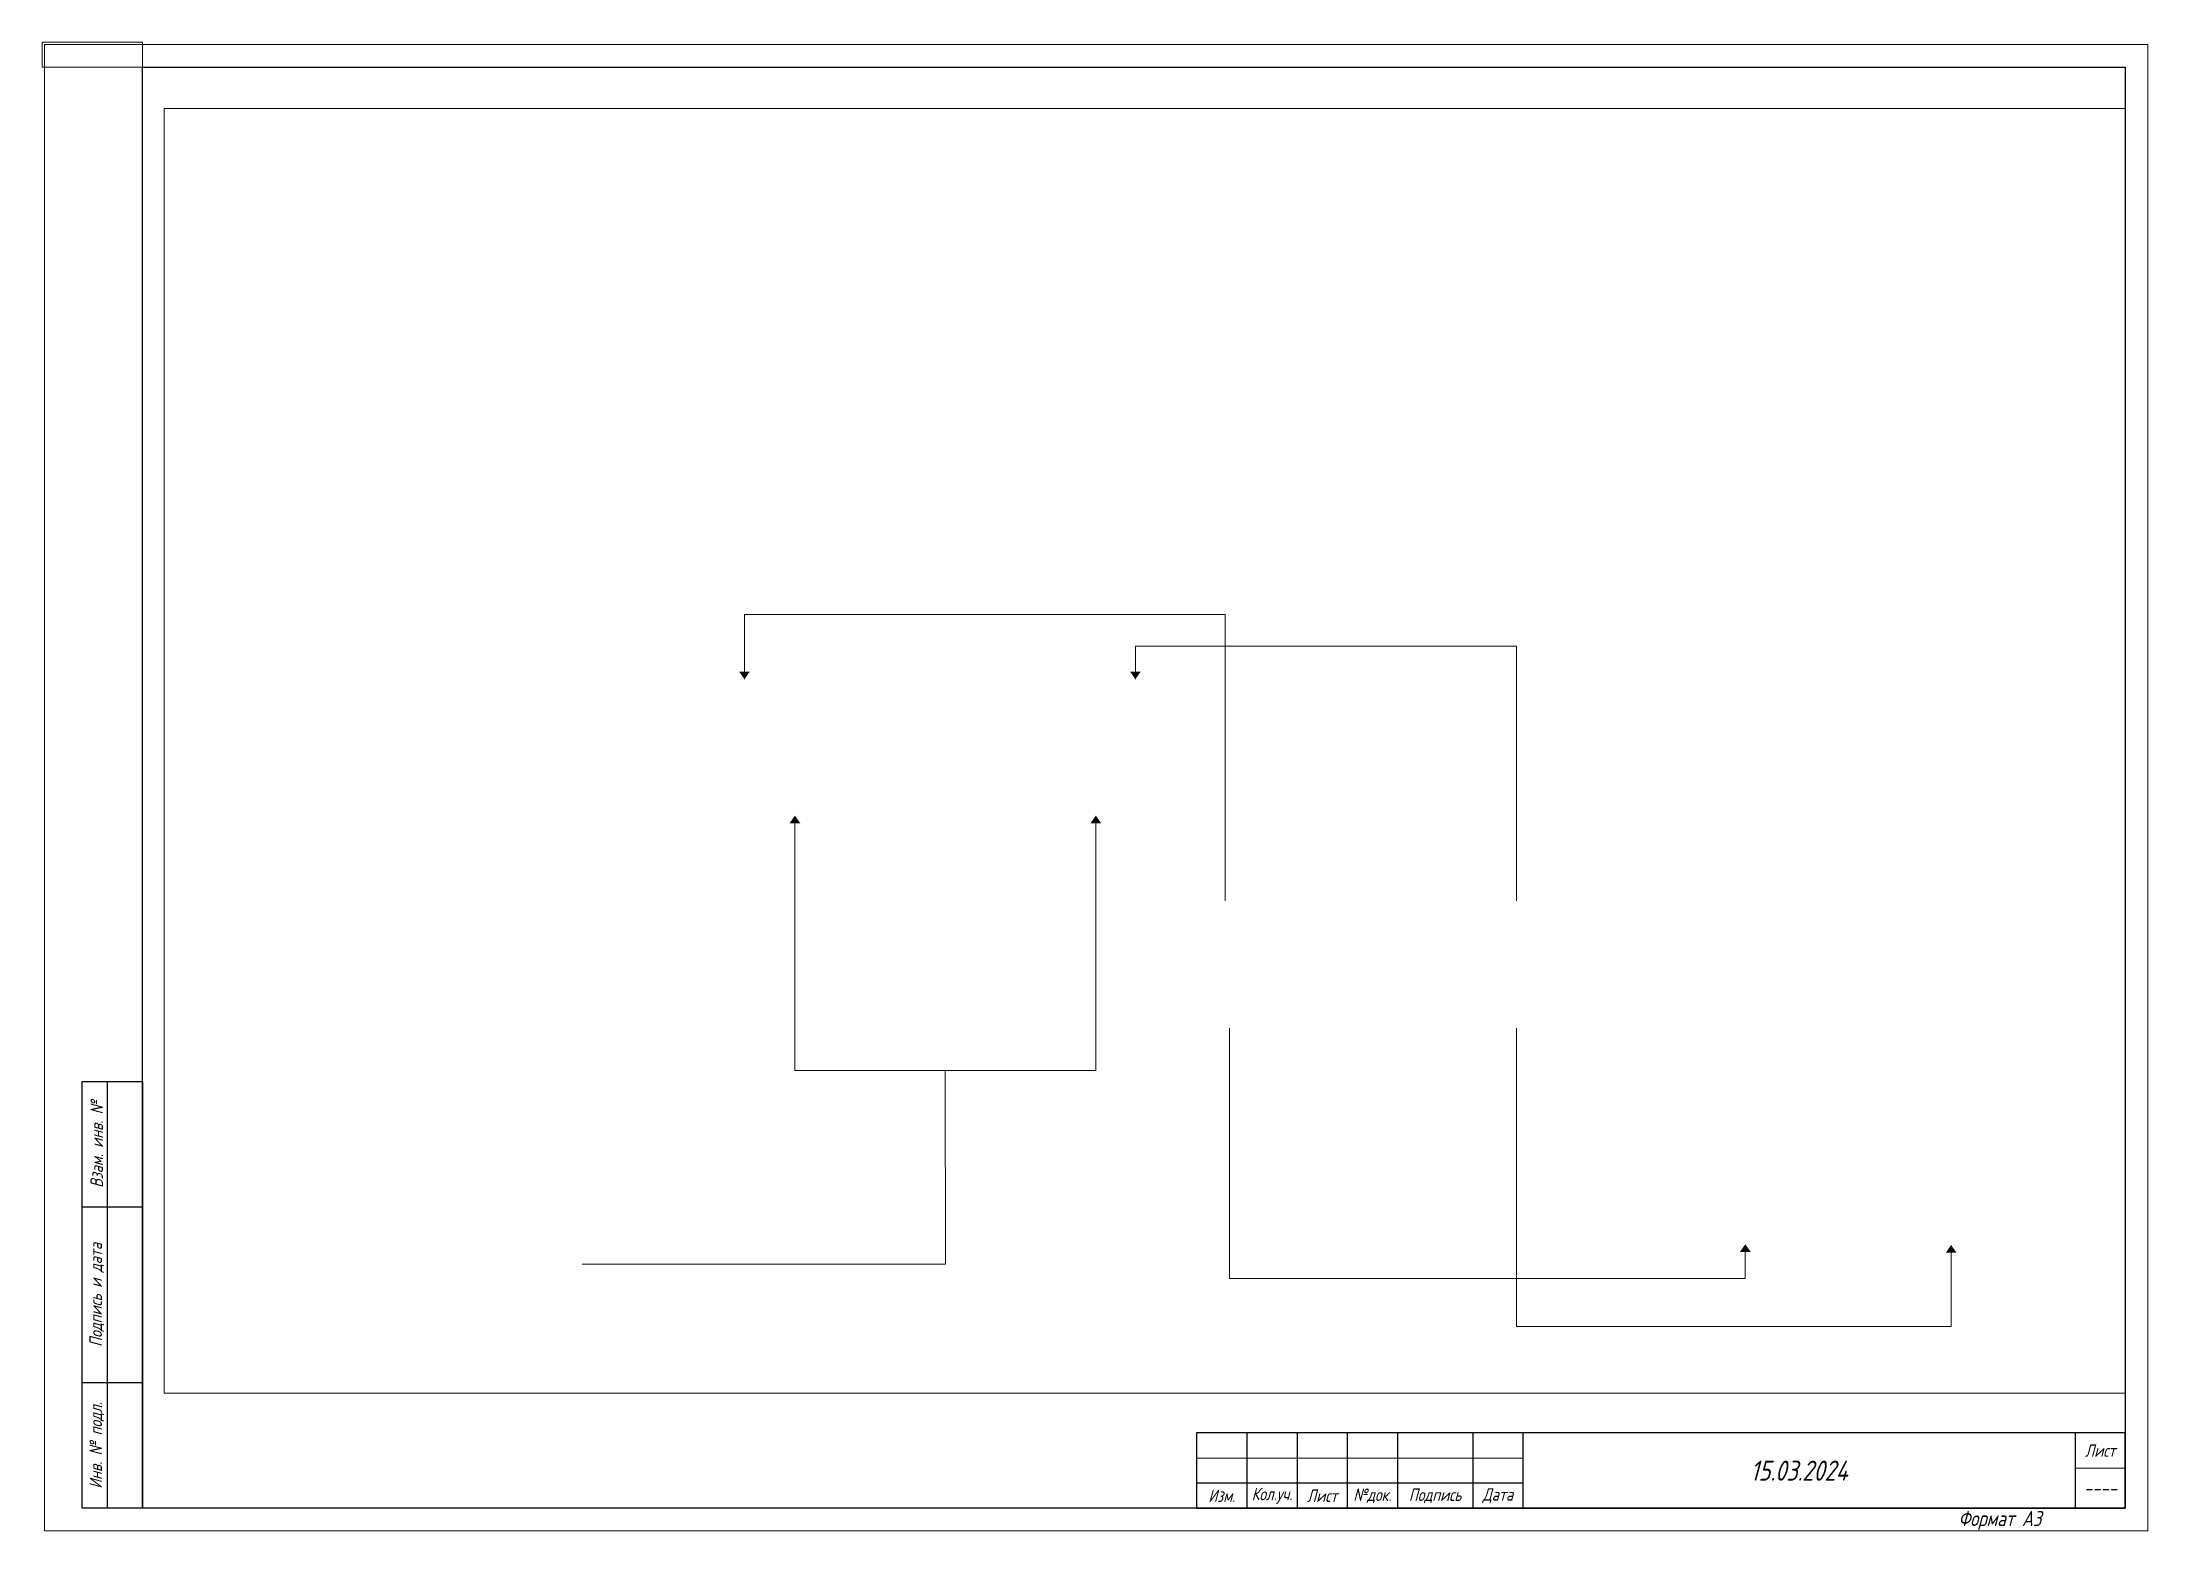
# Paper-space layout 'A3_(297x420)(мал_штамп)' of a CAD drawing. Header units: millimetres. Extents: x 0 to 420, y 0 to 297.
# The model-space entities are those that its viewports show. They can reach past a viewport. Long polylines and large blocks are cut down to what shows.
import ezdxf
from ezdxf.enums import TextEntityAlignment as Align

# ---------------------------------------------------------------- set-up
doc = ezdxf.new("R2010")
doc.units = ezdxf.units.MM
doc.layers.get('Defpoints').update_dxf_attribs({"color": 170, "lineweight": 5})
for name, color, linetype, lineweight in [('связи', 7, 'Continuous', 5), ('Сплошная тонкая S_3', 250, 'Continuous', 20), ('Текст', 7, 'Continuous', 20), ('Штамп_Текст', 7, 'Continuous', 20)]:
    doc.layers.add(name, color=color, linetype=linetype, lineweight=lineweight)
doc.styles.add('ASKO 2_5', font='GOST_A.TTF', dxfattribs={"oblique": 15, "height": 2.5})
doc.styles.add('ASKO_3', font='GOST_A.TTF', dxfattribs={"oblique": 15, "height": 3})

# ---------------------------------------------------------------- blocks, each defined once
blk = doc.blocks.new('*U11')
for p, q in [((-7, 0), (-7, 85)), ((0, 60), (-12, 60)), ((0, 25), (-12, 25))]:
    blk.add_line(p, q)
blk.add_lwpolyline([(0, 0), (-12, 0), (-12, 85), (0, 85)], close=True)
at = {"layer": 'Штамп_Текст', "char_height": 2.5, "attachment_point": 5, "rotation": 90, "style": 'ASKO 2_5'}
for s, insert, width in [('Взам. инв. №', (-9.12, 72.5), 25), ('Подпись и дата', (-9.12, 42.5), 35), ('Инв. № подл.', (-9.12, 12.5), 25)]:
    blk.add_mtext(s, dxfattribs=dict(at, insert=insert, width=width))
blk = doc.blocks.new('*U27')
for p, q in [((-175, 15), (-175, 0)), ((-165, 15), (-165, 0)), ((-155, 15), (-155, 0)), ((-145, 15), (-145, 0)), ((-130, 15), (-130, 0)), ((-120, 15), (-120, 0)), ((-10, 15), (-10, 0)), ((-120, 5), (-185, 5))]:
    blk.add_line(p, q)
at = {"lineweight": 20}
for p, q in [((-120, 10), (-185, 10)), ((-10, 8), (0, 8))]:
    blk.add_line(p, q, dxfattribs=at)
blk.add_lwpolyline([(-185, 0), (0, 0), (0, 15), (-185, 15)], close=True)
at = {"layer": 'Текст', "char_height": 2.5, "attachment_point": 5}
for s, insert, width, style in [('Лист', (-5, 11.5), 10, 'ASKO_3'), ('Изм.', (-180, 2.5), 10, 'ASKO 2_5'), ('Кол.уч.', (-170, 2.5), 10, 'ASKO 2_5'), ('Лист', (-160, 2.5), 10, 'ASKO 2_5'), ('№док.', (-150, 2.5), 13.7231, 'ASKO 2_5'), ('Подпись', (-137.5, 2.5), 15, 'ASKO 2_5'), ('Дата', (-125, 2.5), 10, 'ASKO 2_5')]:
    blk.add_mtext(s, dxfattribs=dict(at, insert=insert, width=width, style=style))
at = {"layer": 'Текст', "style": 'ASKO_3', "oblique": 15}
for tag, height, p in [('SIFR', 4, (-65, 7.5)), ('NOMER_LISTA', 3, (-5, 4))]:
    blk.add_attdef(tag, text='', height=height, dxfattribs=at).set_placement(p, align=Align.MIDDLE)

msp = doc.modelspace()

# ---------------------------------------------------------------- linework, layer by layer
at = {"layer": 'связи'}
for p, q in [((-44562.008, 12168.398), (-44562.008, 12156.962)), ((-44548.091, 12168.398), (-44548.091, 12156.962)), ((-44562.008, 12156.962), (-44548.091, 12156.962)), ((-44555.049, 12148.006), (-44555.061, 12156.962)), ((-44571.844, 12148.006), (-44555.049, 12148.006))]:
    msp.add_line(p, q, dxfattribs=at)
for points in [[(-44542.101, 12164.819), (-44542.101, 12178.052), (-44564.343, 12178.052), (-44564.343, 12175.061)], [(-44528.628, 12164.819), (-44528.628, 12176.592), (-44546.261, 12176.592), (-44546.261, 12175.061)], [(-44541.914, 12158.926), (-44541.914, 12147.352), (-44518.047, 12147.352), (-44518.047, 12148.894)], [(-44528.628, 12158.926), (-44528.628, 12145.131), (-44508.527, 12145.131), (-44508.527, 12148.894)]]:
    msp.add_lwpolyline(points, dxfattribs=at)
for points in [[(-44564.343, 12175.061, 0, 0.5, 0), (-44564.343, 12175.417, 0.5, 0.5, 0)], [(-44546.261, 12175.061, 0, 0.5, 0), (-44546.261, 12175.417, 0.5, 0.5, 0)], [(-44562.008, 12168.754, 0, 0.5, 0), (-44562.008, 12168.398, 0.5, 0.5, 0)], [(-44548.091, 12168.754, 0, 0.5, 0), (-44548.091, 12168.398, 0.5, 0.5, 0)], [(-44518.047, 12148.934, 0, 0.5, 0), (-44518.047, 12148.579, 0.5, 0.5, 0)], [(-44508.527, 12148.894, 0, 0.5, 0), (-44508.527, 12148.538, 0.5, 0.5, 0)]]:
    msp.add_lwpolyline(points, format="xyseb", dxfattribs=at)

psp = doc.layouts.new('A3_(297x420)(мал_штамп)')

# ---------------------------------------------------------------- linework, layer by layer
psp.add_lwpolyline([(20, 292), (415, 292), (415, 5), (20, 5)], close=True)
at = {"layer": 'Defpoints', "ltscale": 500}
psp.add_lwpolyline([(0, 297), (20, 297), (20, 292), (0, 292)], close=True, dxfattribs=at)
at = {"layer": 'Сплошная тонкая S_3'}
psp.add_lwpolyline([(0.5, 0.5), (419.5, 0.5), (419.5, 296.5), (0.5, 296.5)], close=True, dxfattribs=at)

# ---------------------------------------------------------------- block references
at = {"ltscale": 0.3}
psp.add_blockref('*U11', (20, 5), dxfattribs=at)
psp.add_blockref('*U27', (415, 5)).add_auto_attribs({'SIFR': '15.03.2024', 'NOMER_LISTA': '----'})

# ---------------------------------------------------------------- texts
at = {"insert": (381.73, 4.46), "char_height": 3, "attachment_point": 1, "style": 'ASKO_3'}
psp.add_mtext_dynamic_manual_height_columns('Формат А3', width=28.477, gutter_width=15, heights=[0], dxfattribs=at)

# ---------------------------------------------------------------- viewports
at = {"layer": 'Defpoints'}
psp.add_viewport(center=(219.66, 155.88), size=(390.68, 255.8521), view_center_point=(-44545.827, 12171.756), view_height=59.40725, dxfattribs=at)

doc.saveas('drawing.dxf')
